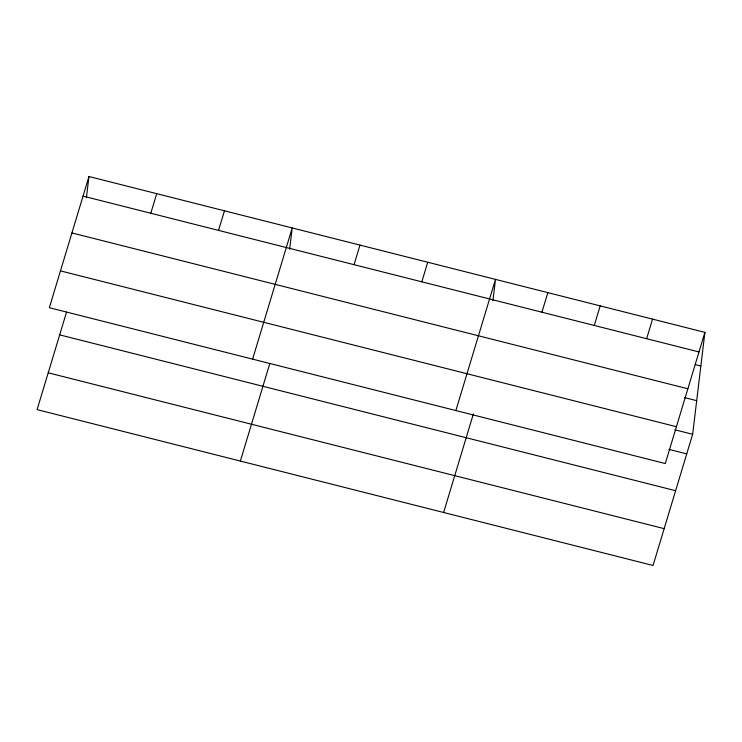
<?xml version="1.0" encoding="UTF-8"?>
<svg xmlns="http://www.w3.org/2000/svg" width="742" height="742" viewBox="0 0 742 742"><rect width="100%" height="100%" fill="white"/><g stroke="black" fill="none" stroke-linecap="round" stroke-linejoin="round"><path stroke-width="1.11" d="M86.397 197.826L88.957 176.522L704.9 332.37L692.648 434.293L653.043 565.478L37.1 409.63L66.539 312.113M289.658 249.256L292.218 227.952L252.614 359.128M492.92 300.686L495.48 279.382L455.876 410.558M88.957 176.522L49.352 307.707L665.296 463.546L704.9 332.37M150.802 213.251L156.71 193.662M218.556 230.391L224.464 210.811M240.362 461.06L269.8 363.543M354.064 264.681L359.972 245.092M421.818 281.821L427.726 262.241M443.623 512.49L473.387 413.888M541.92 312.206L547.837 292.626M594.277 325.46L600.195 305.871M646.634 338.704L652.543 319.116M83.048 196.111L698.992 351.949M695.282 364.591L700.856 366.001M71.928 232.932L687.871 388.78M684.439 397.564L696.692 400.661M60.473 270.876L676.416 426.715M674.821 429.785L692.648 434.293M668.913 449.374L686.73 453.881M59.675 334.865L675.61 490.703M48.221 372.809L664.155 528.647"/></g></svg>
